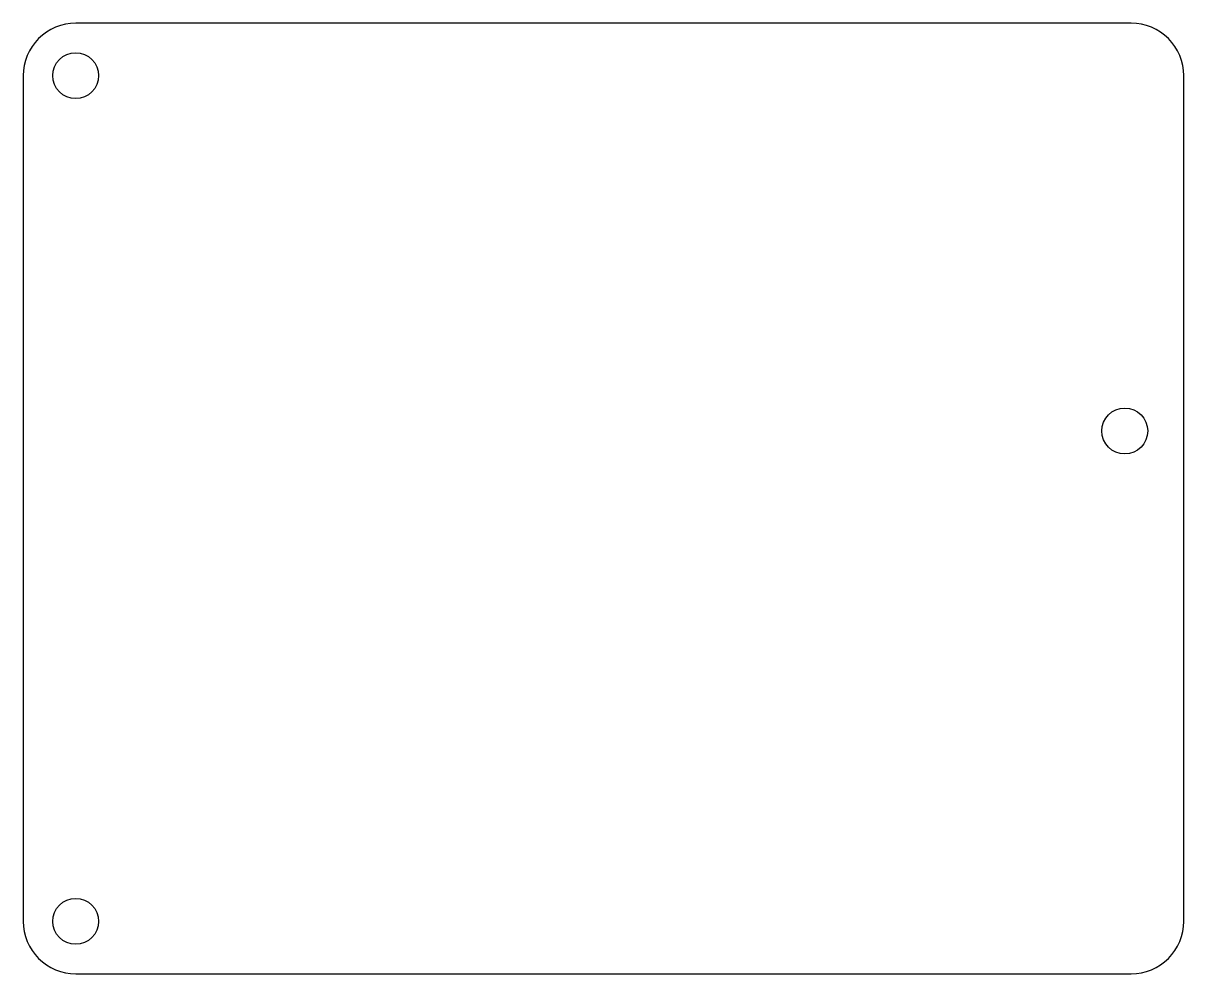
# Model space of a CAD drawing. Header units: millimetres. Extents: x -44.3 to 44.2, y -36.3 to 36.3.
import ezdxf

# ---------------------------------------------------------------- set-up
doc = ezdxf.new("R2010")
doc.units = ezdxf.units.MM
doc.layers.get('0').update_dxf_attribs({"linetype": 'CONTINUOUS'})

msp = doc.modelspace()

# ---------------------------------------------------------------- linework, layer by layer
msp.add_lwpolyline([(-40.25, -36.25), (40.25, -36.25, 0.414214), (44.25, -32.25), (44.25, 32.25, 0.414214), (40.25, 36.25), (-40.25, 36.25, 0.414214), (-44.25, 32.25), (-44.25, -32.25, 0.414214)], format="xyb", close=True)
for centre in [(-40.25, 32.25), (39.75, 5.15), (-40.25, -32.25)]:
    msp.add_circle(centre, 1.75)

doc.saveas('drawing.dxf')
